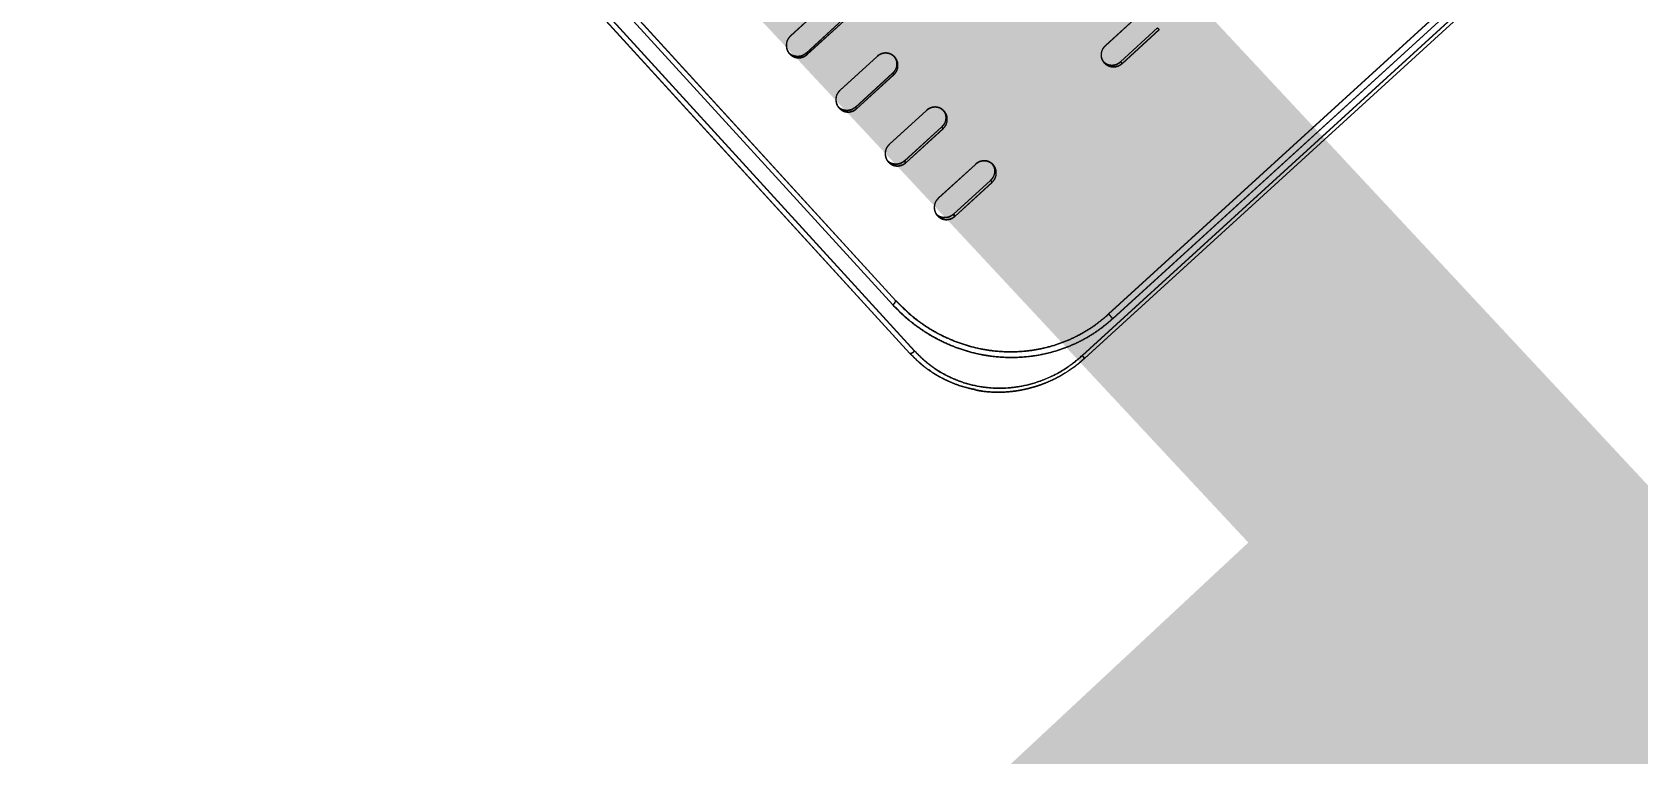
# Model space of a CAD drawing. Header units: millimetres. Extents: x -71377 to 516042, y -145869 to 441446.
# Drawn here: x 209295 to 209934, y 209208 to 209495 of the extents above; entities that cross this region are included whole.
import ezdxf

# ---------------------------------------------------------------- set-up
doc = ezdxf.new("R2010")
doc.units = ezdxf.units.MM
doc.header["$LTSCALE"] = 1000
doc.linetypes.add('IMPORT-DASHEDX2 _4_', pattern=[152.4, 101.6, -50.8])
for name, color, linetype, lineweight in [('05', 5, 'IMPORT-DASHEDX2 _4_', 5), ('A-text-1', 3, 'Continuous', 5), ('조경라인_dwg', 8, 'Continuous', 5)]:
    doc.layers.add(name, color=color, linetype=linetype, lineweight=lineweight)
doc.styles.add('나눔고딕_3', font='NanumGothic.ttf', dxfattribs={"height": 1400})

# ---------------------------------------------------------------- blocks, each defined once
blk = doc.blocks.new('조경라인_dwg-6847807-지반층 배치도')
at = {"layer": '05', "flags": 128}
for points in [[(209645.99, 209368.28), (209132.1, 209931.25), (209131.82, 209930.97), (209131.58, 209930.68), (209131.37, 209930.39), (209131.22, 209930.11), (209131.12, 209929.85), (209131.09, 209929.61), (209131.11, 209929.42), (209131.19, 209929.27), (209644.18, 209367.29), (209131.16, 209929.16), (209131.08, 209929.31), (209131.05, 209929.5), (209131.09, 209929.73), (209131.19, 209930), (209131.34, 209930.28), (209131.54, 209930.57), (209131.79, 209930.86), (209132.07, 209931.13), (209646.02, 209368.39)], [(209905.64, 209540.69), (209904.68, 209541.74), (209712.68, 209366.43), (209713.64, 209365.38), (209905.64, 209540.69), (209713.67, 209365.49), (209712.71, 209366.54), (209904.71, 209541.86), (209905.67, 209540.81)], [(209887.35, 209532.94), (209889.02, 209531.1), (209724.84, 209381.19), (209723.16, 209383.03), (209887.35, 209532.94), (209888.99, 209530.99), (209724.81, 209381.08), (209723.13, 209382.92), (209887.31, 209532.83)], [(209596.65, 209493.66), (209611.38, 209507.03), (209596.61, 209493.54)], [(209721.97, 209489.87), (209736.71, 209503.25), (209721.94, 209489.76)], [(209742.66, 209496.88), (209727.89, 209483.4), (209728.55, 209482.67), (209743.32, 209496.15), (209742.66, 209496.88), (209727.85, 209483.28), (209728.52, 209482.56), (209743.29, 209496.04), (209742.62, 209496.77)], [(209616.36, 209472.07), (209631.09, 209485.44), (209616.33, 209471.96)], [(209637.26, 209478.83), (209622.49, 209465.35), (209623, 209464.79), (209637.77, 209478.27), (209637.23, 209478.72), (209622.46, 209465.23), (209622.97, 209464.68), (209637.74, 209478.16), (209637.23, 209478.72)], [(209635.98, 209450.57), (209650.72, 209463.95), (209635.95, 209450.46)], [(209655.51, 209429.19), (209670.25, 209442.56), (209655.48, 209429.08)], [(209723.16, 209383.03), (209723.04, 209383.02), (209723.13, 209382.92)]]:
    blk.add_lwpolyline(points, dxfattribs=at)
for points in [[(209148.74, 209921.77), (209149.04, 209922.02), (209149.35, 209922.24), (209149.65, 209922.42), (209149.95, 209922.55), (209150.21, 209922.62), (209150.45, 209922.64), (209150.63, 209922.61), (209150.77, 209922.52), (209638.51, 209388.33), (209150.8, 209922.63), (209150.66, 209922.72), (209150.48, 209922.76), (209150.24, 209922.74), (209149.98, 209922.66), (209149.69, 209922.53), (209149.38, 209922.35), (209149.07, 209922.13), (209148.77, 209921.88), (209637.35, 209386.64)], [(209618.09, 209499.83), (209617.63, 209500.19), (209618.06, 209499.72), (209603.29, 209486.23), (209602.86, 209486.71), (209617.66, 209500.3), (209602.89, 209486.82), (209603.32, 209486.35)], [(209657.37, 209456.81), (209656.75, 209457.35), (209657.34, 209456.7), (209642.57, 209443.22), (209641.98, 209443.86), (209656.78, 209457.46), (209642.01, 209443.97), (209642.6, 209443.33)], [(209676.86, 209435.47), (209676.16, 209436.09), (209676.83, 209435.36), (209662.06, 209421.87), (209661.39, 209422.6), (209676.19, 209436.2), (209661.42, 209422.71), (209662.09, 209421.98)]]:
    blk.add_lwpolyline(points, close=True, dxfattribs=at)
at = {"layer": '05'}
for centre, radius, start, end in [((209636, 209388.82), 2.55, 301.71673, 349.12331), ((209636.04, 209388.93), 2.55, 301.71673, 349.12331), ((209644.04, 209369.72), 2.43, 273.3747, 323.52488), ((209644.07, 209369.83), 2.43, 273.3747, 323.52488)]:
    blk.add_arc(centre, radius, start, end, dxfattribs=at)
for points, knots in [([(209596.61, 209493.54), (209596.24, 209493.12), (209595.48, 209492.29), (209594.95, 209490.64), (209594.96, 209488.95), (209595.46, 209487.52), (209596.03, 209486.8), (209596.26, 209486.52)], [0, 0, 0, 0, 0.214692, 0.429387, 0.644078, 0.858774, 1, 1, 1, 1]), ([(209596.65, 209493.66), (209596.27, 209493.24), (209595.51, 209492.4), (209594.98, 209490.76), (209594.99, 209489.07), (209595.49, 209487.63), (209596.06, 209486.91), (209596.29, 209486.63)], [0, 0, 0, 0, 0.214692, 0.429387, 0.644078, 0.858774, 1, 1, 1, 1]), ([(209721.54, 209482.79), (209721.21, 209483.23), (209720.55, 209484.11), (209720.2, 209485.77), (209720.39, 209487.44), (209721.04, 209488.83), (209721.68, 209489.5), (209721.94, 209489.76)], [0, 0, 0, 0, 0.214692, 0.429387, 0.644078, 0.858772, 1, 1, 1, 1]), ([(209721.57, 209482.9), (209721.24, 209483.34), (209720.58, 209484.22), (209720.23, 209485.89), (209720.43, 209487.56), (209721.07, 209488.94), (209721.72, 209489.61), (209721.97, 209489.87)], [0, 0, 0, 0, 0.214692, 0.429387, 0.644078, 0.858772, 1, 1, 1, 1]), ([(209602.86, 209486.71), (209602.41, 209486.37), (209601.5, 209485.69), (209599.82, 209485.31), (209598.14, 209485.47), (209596.76, 209486.1), (209596.09, 209486.74), (209595.83, 209486.99)], [0, 0, 0, 0, 0.214691, 0.429387, 0.644079, 0.858774, 1, 1, 1, 1]), ([(209602.89, 209486.82), (209602.44, 209486.48), (209601.53, 209485.8), (209599.85, 209485.42), (209598.17, 209485.59), (209596.79, 209486.21), (209596.13, 209486.85), (209595.86, 209487.1)], [0, 0, 0, 0, 0.214691, 0.429387, 0.644079, 0.858774, 1, 1, 1, 1]), ([(209596.26, 209486.52), (209596.68, 209486.14), (209597.51, 209485.4), (209599.14, 209484.88), (209600.84, 209484.91), (209602.27, 209485.42), (209603, 209486), (209603.29, 209486.23)], [0, 0, 0, 0, 0.214691, 0.429385, 0.644077, 0.858772, 1, 1, 1, 1]), ([(209596.29, 209486.63), (209596.71, 209486.25), (209597.54, 209485.51), (209599.18, 209484.99), (209600.87, 209485.02), (209602.31, 209485.53), (209603.03, 209486.11), (209603.32, 209486.35)], [0, 0, 0, 0, 0.214691, 0.429385, 0.644077, 0.858772, 1, 1, 1, 1]), ([(209638.11, 209485.17), (209637.7, 209485.54), (209636.87, 209486.29), (209635.24, 209486.8), (209633.55, 209486.77), (209632.11, 209486.25), (209631.38, 209485.67), (209631.09, 209485.44)], [0, 0, 0, 0, 0.214691, 0.429383, 0.644076, 0.858772, 1, 1, 1, 1]), ([(209638.14, 209485.28), (209637.73, 209485.66), (209636.9, 209486.4), (209635.27, 209486.91), (209633.58, 209486.88), (209632.14, 209486.37), (209631.41, 209485.78), (209631.13, 209485.55)], [0, 0, 0, 0, 0.214691, 0.429383, 0.644076, 0.858772, 1, 1, 1, 1]), ([(209637.81, 209485.41), (209638.06, 209485.06), (209638.64, 209484.27), (209638.96, 209482.72), (209638.78, 209481.04), (209638.13, 209479.66), (209637.49, 209478.99), (209637.23, 209478.72)], [0, 0, 0, 0, 0.173638, 0.399554, 0.625471, 0.851389, 1, 1, 1, 1]), ([(209637.84, 209485.52), (209638.09, 209485.17), (209638.67, 209484.38), (209638.99, 209482.83), (209638.81, 209481.15), (209638.17, 209479.77), (209637.52, 209479.1), (209637.26, 209478.83)], [0, 0, 0, 0, 0.173638, 0.399554, 0.625471, 0.851389, 1, 1, 1, 1]), ([(209637.74, 209478.16), (209638.12, 209478.58), (209638.88, 209479.42), (209639.41, 209481.06), (209639.4, 209482.74), (209638.91, 209484.17), (209638.34, 209484.89), (209638.11, 209485.17)], [0, 0, 0, 0, 0.214695, 0.429387, 0.644079, 0.858771, 1, 1, 1, 1]), ([(209637.77, 209478.27), (209638.15, 209478.69), (209638.91, 209479.53), (209639.44, 209481.17), (209639.43, 209482.85), (209638.94, 209484.28), (209638.37, 209485), (209638.14, 209485.28)], [0, 0, 0, 0, 0.214695, 0.429387, 0.644079, 0.858771, 1, 1, 1, 1]), ([(209721.27, 209483.21), (209721.56, 209482.96), (209722.26, 209482.34), (209723.73, 209481.92), (209725.41, 209481.95), (209726.84, 209482.47), (209727.57, 209483.05), (209727.85, 209483.28)], [0, 0, 0, 0, 0.159591, 0.38935, 0.619104, 0.848862, 1, 1, 1, 1]), ([(209721.3, 209483.32), (209721.59, 209483.07), (209722.29, 209482.45), (209723.76, 209482.03), (209725.44, 209482.06), (209726.87, 209482.58), (209727.6, 209483.17), (209727.89, 209483.4)], [0, 0, 0, 0, 0.159591, 0.38935, 0.619104, 0.848862, 1, 1, 1, 1]), ([(209728.52, 209482.56), (209728.07, 209482.22), (209727.17, 209481.54), (209725.49, 209481.15), (209723.82, 209481.3), (209722.46, 209481.91), (209721.8, 209482.54), (209721.54, 209482.79)], [0, 0, 0, 0, 0.214696, 0.429386, 0.644076, 0.858774, 1, 1, 1, 1]), ([(209728.55, 209482.67), (209728.1, 209482.33), (209727.2, 209481.65), (209725.52, 209481.26), (209723.85, 209481.41), (209722.49, 209482.02), (209721.83, 209482.65), (209721.57, 209482.9)], [0, 0, 0, 0, 0.214696, 0.429386, 0.644076, 0.858774, 1, 1, 1, 1]), ([(209616.33, 209471.96), (209615.95, 209471.54), (209615.19, 209470.7), (209614.66, 209469.06), (209614.67, 209467.37), (209615.16, 209465.95), (209615.73, 209465.23), (209615.96, 209464.94)], [0, 0, 0, 0, 0.214692, 0.429386, 0.644078, 0.858775, 1, 1, 1, 1]), ([(209616.36, 209472.07), (209615.98, 209471.65), (209615.22, 209470.81), (209614.69, 209469.17), (209614.7, 209467.49), (209615.19, 209466.06), (209615.76, 209465.34), (209615.99, 209465.06)], [0, 0, 0, 0, 0.214692, 0.429386, 0.644078, 0.858775, 1, 1, 1, 1]), ([(209622.46, 209465.23), (209622.01, 209464.9), (209621.11, 209464.22), (209619.43, 209463.83), (209617.75, 209464), (209616.48, 209464.55), (209615.91, 209465.09), (209615.73, 209465.25)], [0, 0, 0, 0, 0.225819, 0.451641, 0.67746, 0.903285, 1, 1, 1, 1]), ([(209622.49, 209465.35), (209622.04, 209465.01), (209621.14, 209464.33), (209619.46, 209463.94), (209617.79, 209464.11), (209616.51, 209464.66), (209615.94, 209465.2), (209615.77, 209465.36)], [0, 0, 0, 0, 0.225819, 0.451641, 0.67746, 0.903285, 1, 1, 1, 1]), ([(209615.96, 209464.94), (209616.37, 209464.57), (209617.2, 209463.83), (209618.83, 209463.32), (209620.52, 209463.35), (209621.96, 209463.86), (209622.68, 209464.45), (209622.97, 209464.68)], [0, 0, 0, 0, 0.214692, 0.429384, 0.644077, 0.858772, 1, 1, 1, 1]), ([(209615.99, 209465.06), (209616.4, 209464.68), (209617.23, 209463.94), (209618.86, 209463.43), (209620.55, 209463.46), (209621.99, 209463.98), (209622.72, 209464.56), (209623, 209464.79)], [0, 0, 0, 0, 0.214692, 0.429384, 0.644077, 0.858772, 1, 1, 1, 1]), ([(209657.72, 209463.7), (209657.31, 209464.07), (209656.48, 209464.81), (209654.86, 209465.31), (209653.17, 209465.27), (209651.74, 209464.76), (209651.01, 209464.18), (209650.72, 209463.95)], [0, 0, 0, 0, 0.214693, 0.429386, 0.644078, 0.858772, 1, 1, 1, 1]), ([(209657.75, 209463.81), (209657.34, 209464.18), (209656.52, 209464.92), (209654.89, 209465.42), (209653.2, 209465.39), (209651.77, 209464.87), (209651.04, 209464.29), (209650.75, 209464.06)], [0, 0, 0, 0, 0.214693, 0.429386, 0.644078, 0.858772, 1, 1, 1, 1]), ([(209657.37, 209463.97), (209657.61, 209463.64), (209658.18, 209462.86), (209658.48, 209461.34), (209658.29, 209459.67), (209657.65, 209458.28), (209657, 209457.61), (209656.75, 209457.35)], [0, 0, 0, 0, 0.1667077, 0.3945205, 0.6223297, 0.8501424, 1, 1, 1, 1]), ([(209657.4, 209464.08), (209657.64, 209463.75), (209658.21, 209462.98), (209658.51, 209461.45), (209658.33, 209459.78), (209657.68, 209458.39), (209657.04, 209457.72), (209656.78, 209457.46)], [0, 0, 0, 0, 0.1667077, 0.3945205, 0.6223297, 0.8501424, 1, 1, 1, 1]), ([(209657.34, 209456.7), (209657.71, 209457.12), (209658.47, 209457.96), (209659.01, 209459.59), (209659, 209461.28), (209658.52, 209462.7), (209657.95, 209463.41), (209657.72, 209463.7)], [0, 0, 0, 0, 0.214695, 0.429388, 0.64408, 0.858775, 1, 1, 1, 1]), ([(209657.37, 209456.81), (209657.75, 209457.23), (209658.5, 209458.07), (209659.04, 209459.71), (209659.04, 209461.39), (209658.55, 209462.81), (209657.98, 209463.52), (209657.75, 209463.81)], [0, 0, 0, 0, 0.214695, 0.429388, 0.64408, 0.858775, 1, 1, 1, 1]), ([(209635.95, 209450.46), (209635.57, 209450.04), (209634.82, 209449.2), (209634.28, 209447.57), (209634.28, 209445.89), (209634.77, 209444.46), (209635.34, 209443.75), (209635.57, 209443.47)], [0, 0, 0, 0, 0.214692, 0.429385, 0.644079, 0.858772, 1, 1, 1, 1]), ([(209635.98, 209450.57), (209635.6, 209450.15), (209634.85, 209449.32), (209634.31, 209447.68), (209634.32, 209446), (209634.8, 209444.58), (209635.37, 209443.86), (209635.6, 209443.58)], [0, 0, 0, 0, 0.214692, 0.429385, 0.644079, 0.858772, 1, 1, 1, 1]), ([(209641.98, 209443.86), (209641.53, 209443.52), (209640.62, 209442.84), (209638.95, 209442.46), (209637.28, 209442.62), (209636.03, 209443.15), (209635.47, 209443.67), (209635.31, 209443.82)], [0, 0, 0, 0, 0.227697, 0.455396, 0.683093, 0.910794, 1, 1, 1, 1]), ([(209642.01, 209443.97), (209641.56, 209443.63), (209640.66, 209442.96), (209638.98, 209442.57), (209637.31, 209442.73), (209636.06, 209443.26), (209635.5, 209443.79), (209635.34, 209443.93)], [0, 0, 0, 0, 0.227697, 0.455396, 0.683093, 0.910794, 1, 1, 1, 1]), ([(209677.23, 209442.33), (209676.82, 209442.7), (209676, 209443.43), (209674.38, 209443.93), (209672.69, 209443.89), (209671.26, 209443.38), (209670.54, 209442.79), (209670.25, 209442.56)], [0, 0, 0, 0, 0.214692, 0.429387, 0.644078, 0.858772, 1, 1, 1, 1]), ([(209677.26, 209442.44), (209676.85, 209442.81), (209676.03, 209443.54), (209674.41, 209444.04), (209672.73, 209444), (209671.29, 209443.49), (209670.57, 209442.9), (209670.28, 209442.67)], [0, 0, 0, 0, 0.214692, 0.429387, 0.644078, 0.858772, 1, 1, 1, 1]), ([(209635.57, 209443.47), (209635.98, 209443.1), (209636.81, 209442.36), (209638.43, 209441.85), (209640.12, 209441.89), (209641.55, 209442.4), (209642.28, 209442.99), (209642.57, 209443.22)], [0, 0, 0, 0, 0.214692, 0.429383, 0.644077, 0.858772, 1, 1, 1, 1]), ([(209635.6, 209443.58), (209636.01, 209443.21), (209636.84, 209442.47), (209638.46, 209441.96), (209640.15, 209442), (209641.58, 209442.52), (209642.31, 209443.1), (209642.6, 209443.33)], [0, 0, 0, 0, 0.214692, 0.429383, 0.644077, 0.858772, 1, 1, 1, 1]), ([(209676.83, 209442.64), (209677.06, 209442.33), (209677.61, 209441.57), (209677.9, 209440.07), (209677.71, 209438.4), (209677.06, 209437.02), (209676.42, 209436.35), (209676.16, 209436.09)], [0, 0, 0, 0, 0.159591, 0.38935, 0.619104, 0.848862, 1, 1, 1, 1]), ([(209676.87, 209442.75), (209677.09, 209442.44), (209677.64, 209441.68), (209677.93, 209440.18), (209677.74, 209438.51), (209677.09, 209437.13), (209676.45, 209436.46), (209676.19, 209436.2)], [0, 0, 0, 0, 0.159591, 0.38935, 0.619104, 0.848862, 1, 1, 1, 1]), ([(209676.83, 209435.36), (209677.2, 209435.78), (209677.96, 209436.61), (209678.5, 209438.24), (209678.5, 209439.92), (209678.02, 209441.34), (209677.46, 209442.05), (209677.23, 209442.33)], [0, 0, 0, 0, 0.214696, 0.429386, 0.644076, 0.858774, 1, 1, 1, 1]), ([(209676.86, 209435.47), (209677.24, 209435.89), (209677.99, 209436.72), (209678.53, 209438.36), (209678.53, 209440.03), (209678.05, 209441.45), (209677.49, 209442.16), (209677.26, 209442.44)], [0, 0, 0, 0, 0.214696, 0.429386, 0.644076, 0.858774, 1, 1, 1, 1]), ([(209655.48, 209429.08), (209655.1, 209428.66), (209654.34, 209427.82), (209653.8, 209426.19), (209653.8, 209424.51), (209654.29, 209423.09), (209654.85, 209422.38), (209655.08, 209422.1)], [0, 0, 0, 0, 0.214691, 0.429384, 0.644076, 0.858774, 1, 1, 1, 1]), ([(209655.51, 209429.19), (209655.13, 209428.77), (209654.37, 209427.93), (209653.83, 209426.3), (209653.83, 209424.62), (209654.32, 209423.2), (209654.88, 209422.49), (209655.11, 209422.21)], [0, 0, 0, 0, 0.214691, 0.429384, 0.644076, 0.858774, 1, 1, 1, 1]), ([(209661.39, 209422.6), (209660.94, 209422.26), (209660.04, 209421.58), (209658.36, 209421.19), (209656.7, 209421.35), (209655.47, 209421.87), (209654.93, 209422.37), (209654.79, 209422.5)], [0, 0, 0, 0, 0.229624, 0.459254, 0.688878, 0.91851, 1, 1, 1, 1]), ([(209661.42, 209422.71), (209660.97, 209422.37), (209660.07, 209421.69), (209658.39, 209421.3), (209656.73, 209421.46), (209655.5, 209421.98), (209654.96, 209422.48), (209654.82, 209422.61)], [0, 0, 0, 0, 0.229624, 0.459254, 0.688878, 0.91851, 1, 1, 1, 1]), ([(209655.08, 209422.1), (209655.49, 209421.73), (209656.31, 209421), (209657.93, 209420.5), (209659.61, 209420.54), (209661.04, 209421.06), (209661.77, 209421.64), (209662.06, 209421.87)], [0, 0, 0, 0, 0.214692, 0.429386, 0.644076, 0.858771, 1, 1, 1, 1]), ([(209655.11, 209422.21), (209655.52, 209421.84), (209656.34, 209421.11), (209657.96, 209420.61), (209659.64, 209420.65), (209661.07, 209421.17), (209661.8, 209421.75), (209662.09, 209421.98)], [0, 0, 0, 0, 0.214692, 0.429386, 0.644076, 0.858771, 1, 1, 1, 1]), ([(209724.81, 209381.08), (209723.21, 209379.71), (209719.99, 209376.95), (209714.65, 209373.52), (209709.02, 209370.64), (209703.12, 209368.41), (209697.05, 209366.8), (209690.75, 209365.81), (209684.3, 209365.5), (209677.75, 209365.87), (209671.15, 209366.94), (209664.57, 209368.76), (209658.1, 209371.32), (209652.12, 209374.46), (209646.69, 209378.1), (209641.75, 209382.09), (209638.81, 209385.13), (209637.35, 209386.64)], [0, 0, 0, 0, 0.063933, 0.128073, 0.192014, 0.255871, 0.31992, 0.383796, 0.45114, 0.518681, 0.586046, 0.658152, 0.73047, 0.80259, 0.868344, 0.934246, 1, 1, 1, 1]), ([(209724.84, 209381.19), (209723.24, 209379.82), (209720.02, 209377.07), (209714.68, 209373.63), (209709.05, 209370.75), (209703.16, 209368.52), (209697.08, 209366.91), (209690.78, 209365.92), (209684.33, 209365.61), (209677.78, 209365.98), (209671.18, 209367.05), (209664.6, 209368.87), (209658.13, 209371.44), (209652.15, 209374.58), (209646.72, 209378.21), (209641.79, 209382.2), (209638.85, 209385.24), (209637.38, 209386.76)], [0, 0, 0, 0, 0.063933, 0.128073, 0.192014, 0.255871, 0.31992, 0.383796, 0.45114, 0.518681, 0.586046, 0.658152, 0.73047, 0.80259, 0.868344, 0.934246, 1, 1, 1, 1]), ([(209638.51, 209388.33), (209640.68, 209386.16), (209645.01, 209381.8), (209651.94, 209377.02), (209658.63, 209373.49), (209664.9, 209371.01), (209671.28, 209369.25), (209677.67, 209368.22), (209684, 209367.87), (209690.25, 209368.17), (209696.34, 209369.13), (209702.21, 209370.68), (209707.9, 209372.84), (209713.33, 209375.63), (209718.48, 209378.94), (209721.58, 209381.59), (209723.13, 209382.92)], [0, 0, 0, 0, 0.09886, 0.19772, 0.269965, 0.342408, 0.414639, 0.482033, 0.549602, 0.616975, 0.680767, 0.74473, 0.808503, 0.872272, 0.936239, 1, 1, 1, 1]), ([(209638.54, 209388.45), (209640.71, 209386.27), (209645.05, 209381.91), (209651.97, 209377.13), (209658.66, 209373.6), (209664.94, 209371.12), (209671.31, 209369.36), (209677.7, 209368.33), (209684.04, 209367.98), (209690.28, 209368.28), (209696.37, 209369.24), (209702.24, 209370.8), (209707.93, 209372.95), (209713.36, 209375.74), (209718.51, 209379.05), (209721.62, 209381.71), (209723.16, 209383.03)], [0, 0, 0, 0, 0.09886, 0.19772, 0.269965, 0.342408, 0.414639, 0.482033, 0.549602, 0.616975, 0.680767, 0.74473, 0.808503, 0.872272, 0.936239, 1, 1, 1, 1]), ([(209670.21, 209352.84), (209669.15, 209353.05), (209665.46, 209353.79), (209660.6, 209355.57), (209655.74, 209358.02), (209651.89, 209360.43), (209647.94, 209363.44), (209645.44, 209366.01), (209644.18, 209367.29)], [0, 0, 0, 0, 0.1056307, 0.3713771, 0.5082285, 0.6450783, 0.8214465, 1, 1, 1, 1]), ([(209670.24, 209352.95), (209669.19, 209353.16), (209665.49, 209353.9), (209660.63, 209355.68), (209655.77, 209358.13), (209651.92, 209360.54), (209647.97, 209363.56), (209645.47, 209366.12), (209644.21, 209367.41)], [0, 0, 0, 0, 0.1056307, 0.3713771, 0.5082285, 0.6450783, 0.8214465, 1, 1, 1, 1]), ([(209645.99, 209368.28), (209647.2, 209367.04), (209649.6, 209364.58), (209654.42, 209360.89), (209660.49, 209357.45), (209667.93, 209354.79), (209675.75, 209353.46), (209683.73, 209353.44), (209691.65, 209354.8), (209699.27, 209357.44), (209706.44, 209361.26), (209710.6, 209364.71), (209712.68, 209366.43)], [0, 0, 0, 0, 0.070702, 0.141403, 0.248781, 0.356157, 0.463511, 0.570865, 0.678168, 0.785472, 0.892736, 1, 1, 1, 1]), ([(209646.02, 209368.39), (209647.23, 209367.16), (209649.63, 209364.69), (209654.45, 209361), (209660.52, 209357.56), (209667.96, 209354.9), (209675.79, 209353.57), (209683.76, 209353.56), (209691.68, 209354.91), (209699.3, 209357.55), (209706.47, 209361.37), (209710.63, 209364.82), (209712.71, 209366.54)], [0, 0, 0, 0, 0.070702, 0.141403, 0.248781, 0.356157, 0.463511, 0.570865, 0.678168, 0.785472, 0.892736, 1, 1, 1, 1]), ([(209670.28, 209352.8), (209670.79, 209352.7), (209672.56, 209352.33), (209675.67, 209352.01), (209679.55, 209351.86), (209683.44, 209352.04), (209687.31, 209352.53), (209691.17, 209353.32), (209694.99, 209354.41), (209698.72, 209355.8), (209702.33, 209357.47), (209705.77, 209359.4), (209709.04, 209361.6), (209711.66, 209363.6), (209713.12, 209364.96), (209713.61, 209365.41)], [0, 0, 0, 0, 0.033778, 0.117939, 0.201965, 0.285208, 0.368654, 0.452989, 0.537831, 0.622718, 0.707135, 0.790683, 0.873644, 0.957578, 1, 1, 1, 1]), ([(209670.31, 209352.92), (209670.82, 209352.81), (209672.59, 209352.44), (209675.7, 209352.12), (209679.58, 209351.97), (209683.47, 209352.16), (209687.34, 209352.64), (209691.2, 209353.43), (209695.02, 209354.53), (209698.76, 209355.91), (209702.36, 209357.58), (209705.8, 209359.51), (209709.07, 209361.71), (209711.7, 209363.71), (209713.15, 209365.07), (209713.64, 209365.52)], [0, 0, 0, 0, 0.033778, 0.117939, 0.201965, 0.285208, 0.368654, 0.452989, 0.537831, 0.622718, 0.707135, 0.790683, 0.873644, 0.957578, 1, 1, 1, 1])]:
    blk.add_open_spline(points, degree=3, knots=knots, dxfattribs=at)

msp = doc.modelspace()

# ---------------------------------------------------------------- block references
at = {"layer": '조경라인_dwg', "rotation": 8.537736462515947e-07}
msp.add_blockref('조경라인_dwg-6847807-지반층 배치도', (0, 0), dxfattribs=at)

# ---------------------------------------------------------------- texts
at = {"layer": 'A-text-1', "char_height": 1400, "attachment_point": 1, "rotation": 313, "line_spacing_factor": 1.2, "style": '나눔고딕_3'}
for s, insert, width in [('\\pxt9.07143,18.14286,27.21429,36.28571,45.35714,54.42857,63.5,72.57143,81.64286,90.71429,99.78571,108.85714,117.92857,127,136.07143,145.14286,154.21429,163.28571,172.35714,181.42857,190.5,199.57143,208.64286,217.71429,226.78571,235.85714,244.92857,254,263.07143,272.14286,281.21429,290.28571;{관리사무소(B1F)}', (208777.65, 213987.49), 16901.643), ('\\pxt9.07143,18.14286,27.21429,36.28571,45.35714,54.42857,63.5,72.57143,81.64286,90.71429,99.78571,108.85714,117.92857,127,136.07143,145.14286,154.21429,163.28571,172.35714,181.42857,190.5,199.57143,208.64286,217.71429,226.78571,235.85714,244.92857,254,263.07143,272.14286,281.21429,290.28571;{근로자휴게실(B1F)}', (207122.02, 212331.85), 19076.981), ('\\pxt9.07143,18.14286,27.21429,36.28571,45.35714,54.42857,63.5,72.57143,81.64286,90.71429,99.78571,108.85714,117.92857,127,136.07143,145.14286,154.21429,163.28571,172.35714,181.42857,190.5,199.57143,208.64286,217.71429,226.78571,235.85714,244.92857,254,263.07143,272.14286,281.21429,290.28571;{피트니스센터(B1F)}', (205383.54, 210593.38), 19076.981)]:
    msp.add_mtext(s, dxfattribs=dict(at, insert=insert, width=width))

doc.saveas('drawing.dxf')
